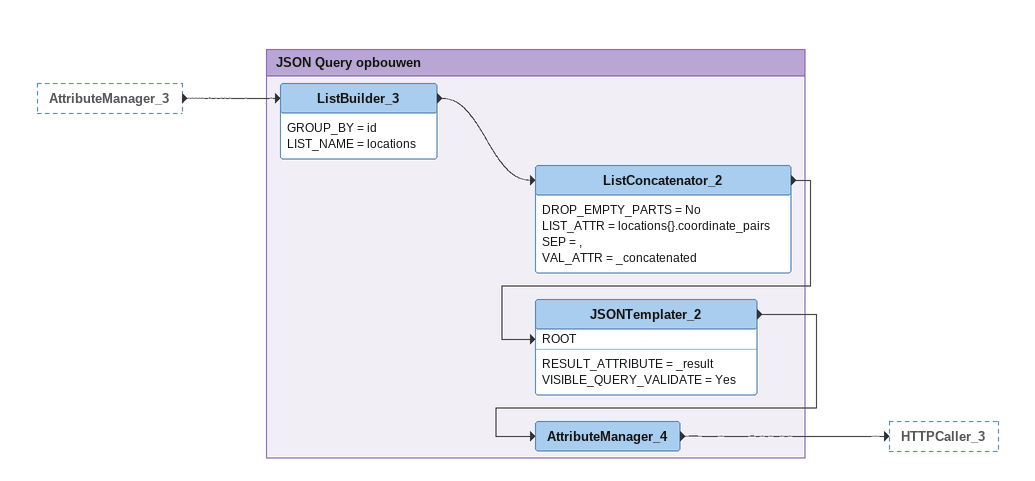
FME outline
AttributeManager_3 [outside]
    -> ListBuilder_3

Bookmark: JSON Query opbouwen
ListBuilder_3
    GROUP_BY = id
    LIST_NAME = locations
    -> ListConcatenator_2
ListConcatenator_2
    DROP_EMPTY_PARTS = No
    LIST_ATTR = locations{}.coordinate_pairs
    SEP = ,
    VAL_ATTR = _concatenated
    -> JSONTemplater_2 [ROOT]
JSONTemplater_2
    RESULT_ATTRIBUTE = _result
    VISIBLE_QUERY_VALIDATE = Yes
    -> AttributeManager_4
AttributeManager_4
    -> HTTPCaller_3
